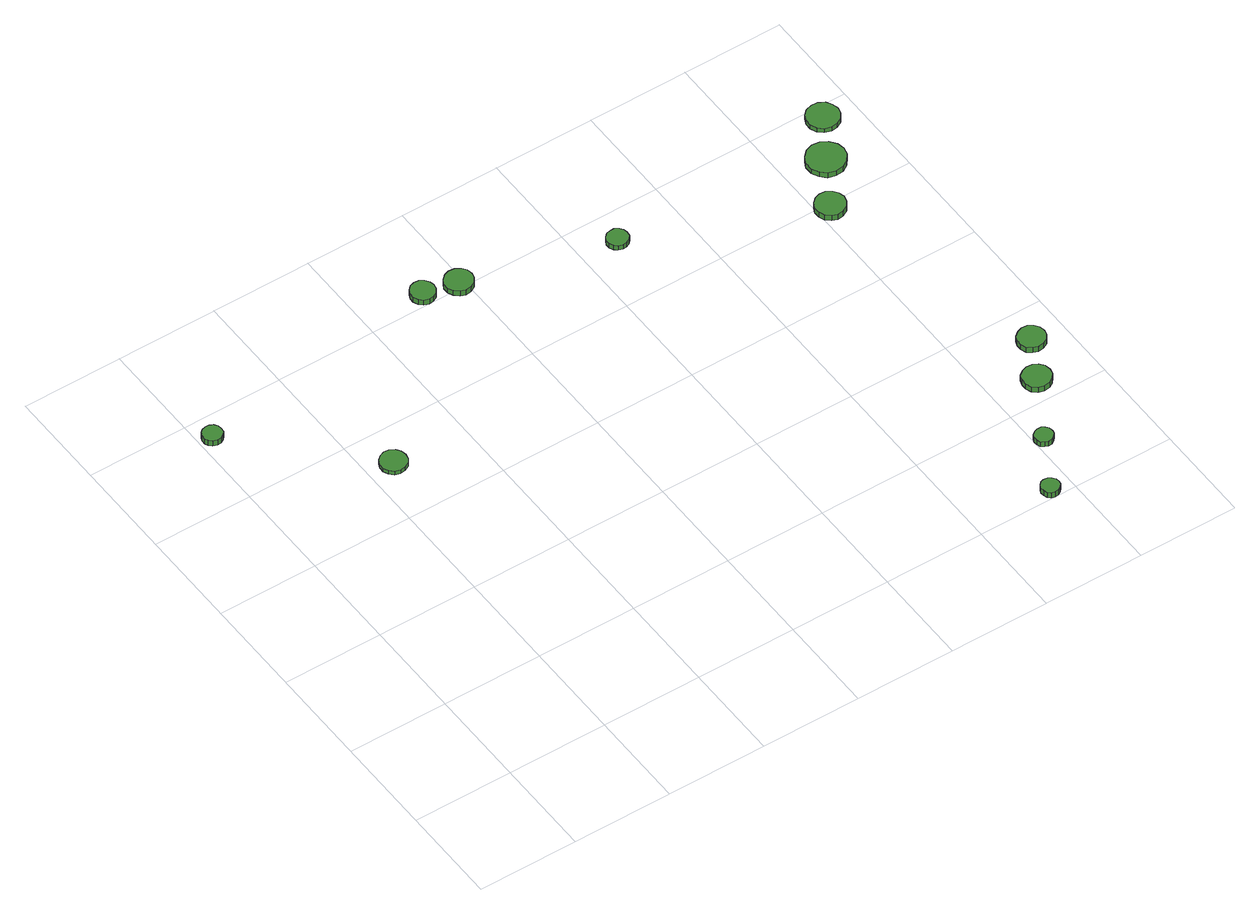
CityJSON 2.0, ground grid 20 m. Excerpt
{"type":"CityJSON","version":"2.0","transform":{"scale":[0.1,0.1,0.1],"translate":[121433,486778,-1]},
"CityObjects":{
"tree1":{"type":"SolitaryVegetationObject","attributes":{"function":"something"},"geometry":[{"type":"MultiSurface","lod":"1","boundaries":[[[0,1,2,3,4,5,6,7,8,9,10,11,12,13,14]],[[15,16,17,18,19,20,21,22,23,24,25,26,27,28,29]],[[0,29,28,1]],[[1,28,27,2]],[[2,27,26,3]],[[3,26,25,4]],[[4,25,24,5]],[[5,24,23,6]],[[6,23,22,7]],[[7,22,21,8]],[[8,21,20,9]],[[9,20,19,10]],[[10,19,18,11]],[[11,18,17,12]],[[12,17,16,13]],[[13,16,15,14]],[[14,15,29,0]]]}]},
"tree2":{"type":"SolitaryVegetationObject","attributes":{"function":"something"},"geometry":[{"type":"MultiSurface","lod":"1","boundaries":[[[30,31,32,33,34,35,36,37,38,39,40,41,42,43,44]],[[45,46,47,48,49,50,51,52,53,54,55,56,57,58,59]],[[30,59,58,31]],[[31,58,57,32]],[[32,57,56,33]],[[33,56,55,34]],[[34,55,54,35]],[[35,54,53,36]],[[36,53,52,37]],[[37,52,51,38]],[[38,51,50,39]],[[39,50,49,40]],[[40,49,48,41]],[[41,48,47,42]],[[42,47,46,43]],[[43,46,45,44]],[[44,45,59,30]]]}]},
"tree3":{"type":"SolitaryVegetationObject","attributes":{"function":"something"},"geometry":[{"type":"MultiSurface","lod":"1","boundaries":[[[60,61,62,63,64,65,66,67,68,69,70,71,72,73,74]],[[75,76,77,78,79,80,81,82,83,84,85,86,87,88,89]],[[60,89,88,61]],[[61,88,87,62]],[[62,87,86,63]],[[63,86,85,64]],[[64,85,84,65]],[[65,84,83,66]],[[66,83,82,67]],[[67,82,81,68]],[[68,81,80,69]],[[69,80,79,70]],[[70,79,78,71]],[[71,78,77,72]],[[72,77,76,73]],[[73,76,75,74]],[[74,75,89,60]]]}]},
"tree4":{"type":"SolitaryVegetationObject","attributes":{"function":"something"},"geometry":[{"type":"MultiSurface","lod":"1","boundaries":[[[90,91,92,93,94,95,96,97,98,99,100,101,102,103,104]],[[105,106,107,108,109,110,111,112,113,114,115,116,117,118,119]],[[90,119,118,91]],[[91,118,117,92]],[[92,117,116,93]],[[93,116,115,94]],[[94,115,114,95]],[[95,114,113,96]],[[96,113,112,97]],[[97,112,111,98]],[[98,111,110,99]],[[99,110,109,100]],[[100,109,108,101]],[[101,108,107,102]],[[102,107,106,103]],[[103,106,105,104]],[[104,105,119,90]]]}]},
"tree5":{"type":"SolitaryVegetationObject","attributes":{"function":"something"},"geometry":[{"type":"MultiSurface","lod":"1","boundaries":[[[120,121,122,123,124,125,126,127,128,129,130,131,132,133,134]],[[135,136,137,138,139,140,141,142,143,144,145,146,147,148,149]],[[120,149,148,121]],[[121,148,147,122]],[[122,147,146,123]],[[123,146,145,124]],[[124,145,144,125]],[[125,144,143,126]],[[126,143,142,127]],[[127,142,141,128]],[[128,141,140,129]],[[129,140,139,130]],[[130,139,138,131]],[[131,138,137,132]],[[132,137,136,133]],[[133,136,135,134]],[[134,135,149,120]]]}]},
"tree6":{"type":"SolitaryVegetationObject","attributes":{"function":"something"},"geometry":[{"type":"MultiSurface","lod":"1","boundaries":[[[150,151,152,153,154,155,156,157,158,159,160,161,162,163,164]],[[165,166,167,168,169,170,171,172,173,174,175,176,177,178,179]],[[150,179,178,151]],[[151,178,177,152]],[[152,177,176,153]],[[153,176,175,154]],[[154,175,174,155]],[[155,174,173,156]],[[156,173,172,157]],[[157,172,171,158]],[[158,171,170,159]],[[159,170,169,160]],[[160,169,168,161]],[[161,168,167,162]],[[162,167,166,163]],[[163,166,165,164]],[[164,165,179,150]]]}]},
"tree7":{"type":"SolitaryVegetationObject","attributes":{"function":"something"},"geometry":[{"type":"MultiSurface","lod":"1","boundaries":[[[180,181,182,183,184,185,186,187,188,189,190,191,192,193,194]],[[195,196,197,198,199,200,201,202,203,204,205,206,207,208,209]],[[180,209,208,181]],[[181,208,207,182]],[[182,207,206,183]],[[183,206,205,184]],[[184,205,204,185]],[[185,204,203,186]],[[186,203,202,187]],[[187,202,201,188]],[[188,201,200,189]],[[189,200,199,190]],[[190,199,198,191]],[[191,198,197,192]],[[192,197,196,193]],[[193,196,195,194]],[[194,195,209,180]]]}]},
"tree8":{"type":"SolitaryVegetationObject","attributes":{"function":"something"},"geometry":[{"type":"MultiSurface","lod":"1","boundaries":[[[210,211,212,213,214,215,216,217,218,219,220,221,222,223,224]],[[225,226,227,228,229,230,231,232,233,234,235,236,237,238,239]],[[210,239,238,211]],[[211,238,237,212]],[[212,237,236,213]],[[213,236,235,214]],[[214,235,234,215]],[[215,234,233,216]],[[216,233,232,217]],[[217,232,231,218]],[[218,231,230,219]],[[219,230,229,220]],[[220,229,228,221]],[[221,228,227,222]],[[222,227,226,223]],[[223,226,225,224]],[[224,225,239,210]]]}]},
"tree9":{"type":"SolitaryVegetationObject","attributes":{"function":"something"},"geometry":[{"type":"MultiSurface","lod":"1","boundaries":[[[240,241,242,243,244,245,246,247,248,249,250,251,252,253,254]],[[255,256,257,258,259,260,261,262,263,264,265,266,267,268,269]],[[240,269,268,241]],[[241,268,267,242]],[[242,267,266,243]],[[243,266,265,244]],[[244,265,264,245]],[[245,264,263,246]],[[246,263,262,247]],[[247,262,261,248]],[[248,261,260,249]],[[249,260,259,250]],[[250,259,258,251]],[[251,258,257,252]],[[252,257,256,253]],[[253,256,255,254]],[[254,255,269,240]]]}]},
"tree10":{"type":"SolitaryVegetationObject","attributes":{"function":"something"},"geometry":[{"type":"MultiSurface","lod":"1","boundaries":[[[270,271,272,273,274,275,276,277,278,279,280,281,282,283,284]],[[285,286,287,288,289,290,291,292,293,294,295,296,297,298,299]],[[270,299,298,271]],[[271,298,297,272]],[[272,297,296,273]],[[273,296,295,274]],[[274,295,294,275]],[[275,294,293,276]],[[276,293,292,277]],[[277,292,291,278]],[[278,291,290,279]],[[279,290,289,280]],[[280,289,288,281]],[[281,288,287,282]],[[282,287,286,283]],[[283,286,285,284]],[[284,285,299,270]]]}]},
"tree11":{"type":"SolitaryVegetationObject","attributes":{"function":"something"},"geometry":[{"type":"MultiSurface","lod":"1","boundaries":[[[300,301,302,303,304,305,306,307,308,309,310,311,312,313,314]],[[315,316,317,318,319,320,321,322,323,324,325,326,327,328,329]],[[300,329,328,301]],[[301,328,327,302]],[[302,327,326,303]],[[303,326,325,304]],[[304,325,324,305]],[[305,324,323,306]],[[306,323,322,307]],[[307,322,321,308]],[[308,321,320,309]],[[309,320,319,310]],[[310,319,318,311]],[[311,318,317,312]],[[312,317,316,313]],[[313,316,315,314]],[[314,315,329,300]]]}]},
"tree12":{"type":"SolitaryVegetationObject","attributes":{"function":"something"},"geometry":[{"type":"MultiSurface","lod":"1","boundaries":[[[330,331,332,333,334,335,336,337,338,339,340,341,342,343,344]],[[345,346,347,348,349,350,351,352,353,354,355,356,357,358,359]],[[330,359,358,331]],[[331,358,357,332]],[[332,357,356,333]],[[333,356,355,334]],[[334,355,354,335]],[[335,354,353,336]],[[336,353,352,337]],[[337,352,351,338]],[[338,351,350,339]],[[339,350,349,340]],[[340,349,348,341]],[[341,348,347,342]],[[342,347,346,343]],[[343,346,345,344]],[[344,345,359,330]]]}]}
},
"vertices":[
[43,949,24],[42,957,24],[37,964,24],[30,968,24],[22,968,24],[14,966,24],[8,961,24],[5,953,24],[5,945,24],[8,938,24],[14,933,24],[22,930,24],[30,931,24],[37,935,24],[42,941,24],[42,941,11],[37,935,11],[30,931,11],[22,930,11],[14,933,11],[8,938,11],[5,945,11],[5,953,11],[8,961,11],[14,966,11],[22,968,11],[30,968,11],[37,964,11],[42,957,11],[43,949,11],
[277,722,16],[275,732,16],[269,741,16],[259,747,16],[249,748,16],[238,744,16],[230,737,16],[226,727,16],[226,716,16],[230,707,16],[238,699,16],[249,696,16],[259,697,16],[269,702,16],[275,711,16],[275,711,7],[269,702,7],[259,697,7],[249,696,7],[238,699,7],[230,707,7],[226,716,7],[226,727,7],[230,737,7],[238,744,7],[249,748,7],[259,747,7],[269,741,7],[275,732,7],[277,722,7],
[546,1024,19],[544,1033,19],[538,1042,19],[530,1047,19],[520,1048,19],[510,1045,19],[503,1038,19],[499,1029,19],[499,1019,19],[503,1010,19],[510,1003,19],[520,1000,19],[530,1001,19],[538,1006,19],[544,1014,19],[544,1014,7],[538,1006,7],[530,1001,7],[520,1000,7],[510,1003,7],[503,1010,7],[499,1019,7],[499,1029,7],[503,1038,7],[510,1045,7],[520,1048,7],[530,1047,7],[538,1042,7],[544,1033,7],[546,1024,7],
[616,1009,19],[614,1020,19],[607,1029,19],[597,1035,19],[585,1036,19],[575,1033,19],[566,1025,19],[561,1015,19],[561,1003,19],[566,993,19],[575,985,19],[585,981,19],[597,983,19],[607,988,19],[614,998,19],[614,998,7],[607,988,7],[597,983,7],[585,981,7],[575,985,7],[566,993,7],[561,1003,7],[561,1015,7],[566,1025,7],[575,1033,7],[585,1036,7],[597,1035,7],[607,1029,7],[614,1020,7],[616,1009,7],
[895,936,18],[894,944,18],[889,951,18],[881,956,18],[872,956,18],[864,954,18],[858,948,18],[854,940,18],[854,931,18],[858,923,18],[864,918,18],[872,915,18],[881,916,18],[889,920,18],[894,927,18],[894,927,7],[889,920,7],[881,916,7],[872,915,7],[864,918,7],[858,923,7],[854,931,7],[854,940,7],[858,948,7],[864,954,7],[872,956,7],[881,956,7],[889,951,7],[894,944,7],[895,936,7],
[1177,18,20],[1176,25,20],[1171,31,20],[1165,35,20],[1157,36,20],[1150,34,20],[1145,29,20],[1142,22,20],[1142,14,20],[1145,7,20],[1150,2,20],[1157,0,20],[1165,1,20],[1171,5,20],[1176,11,20],[1176,11,7],[1171,5,7],[1165,1,7],[1157,0,7],[1150,2,7],[1145,7,7],[1142,14,7],[1142,22,7],[1145,29,7],[1150,34,7],[1157,36,7],[1165,35,7],[1171,31,7],[1176,25,7],[1177,18,7],
[1237,124,19],[1236,132,19],[1231,138,19],[1225,142,19],[1217,142,19],[1210,140,19],[1204,135,19],[1201,128,19],[1201,121,19],[1204,114,19],[1210,109,19],[1217,106,19],[1225,107,19],[1231,111,19],[1236,117,19],[1236,117,7],[1231,111,7],[1225,107,7],[1217,106,7],[1210,109,7],[1204,114,7],[1201,121,7],[1201,128,7],[1204,135,7],[1210,140,7],[1217,142,7],[1225,142,7],[1231,138,7],[1236,132,7],[1237,124,7],
[1316,246,20],[1314,258,20],[1307,267,20],[1297,273,20],[1285,274,20],[1274,270,20],[1265,263,20],[1261,252,20],[1261,241,20],[1265,230,20],[1274,222,20],[1285,219,20],[1297,220,20],[1307,226,20],[1314,235,20],[1314,235,7],[1307,226,7],[1297,220,7],[1285,219,7],[1274,222,7],[1265,230,7],[1261,241,7],[1261,252,7],[1265,263,7],[1274,270,7],[1285,274,7],[1297,273,7],[1307,267,7],[1314,258,7],[1316,246,7],
[1359,326,23],[1357,337,23],[1350,346,23],[1341,352,23],[1329,353,23],[1319,349,23],[1310,342,23],[1306,332,23],[1306,321,23],[1310,310,23],[1319,303,23],[1329,299,23],[1341,301,23],[1350,306,23],[1357,315,23],[1357,315,10],[1350,306,10],[1341,301,10],[1329,299,10],[1319,303,10],[1310,310,10],[1306,321,10],[1306,332,10],[1310,342,10],[1319,349,10],[1329,353,10],[1341,352,10],[1350,346,10],[1357,337,10],[1359,326,10],
[1254,789,21],[1251,801,21],[1244,810,21],[1233,817,21],[1221,818,21],[1210,814,21],[1201,806,21],[1196,795,21],[1196,783,21],[1201,771,21],[1210,763,21],[1221,759,21],[1233,761,21],[1244,767,21],[1251,777,21],[1251,777,8],[1244,767,8],[1233,761,8],[1221,759,8],[1210,763,8],[1201,771,8],[1196,783,8],[1196,795,8],[1201,806,8],[1210,814,8],[1221,818,8],[1233,817,8],[1244,810,8],[1251,801,8],[1254,789,8],
[1320,885,19],[1317,900,19],[1307,913,19],[1294,921,19],[1278,923,19],[1263,918,19],[1252,907,19],[1245,893,19],[1245,877,19],[1252,863,19],[1263,852,19],[1278,848,19],[1294,849,19],[1307,857,19],[1317,870,19],[1317,870,7],[1307,857,7],[1294,849,7],[1278,848,7],[1263,852,7],[1252,863,7],[1245,877,7],[1245,893,7],[1252,907,7],[1263,918,7],[1278,923,7],[1294,921,7],[1307,913,7],[1317,900,7],[1320,885,7],
[1367,971,17],[1364,984,17],[1357,995,17],[1345,1002,17],[1332,1003,17],[1319,999,17],[1309,990,17],[1304,978,17],[1304,965,17],[1309,953,17],[1319,944,17],[1332,940,17],[1345,941,17],[1357,948,17],[1364,958,17],[1364,958,7],[1357,948,7],[1345,941,7],[1332,940,7],[1319,944,7],[1309,953,7],[1304,965,7],[1304,978,7],[1309,990,7],[1319,999,7],[1332,1003,7],[1345,1002,7],[1357,995,7],[1364,984,7],[1367,971,7]
]}
